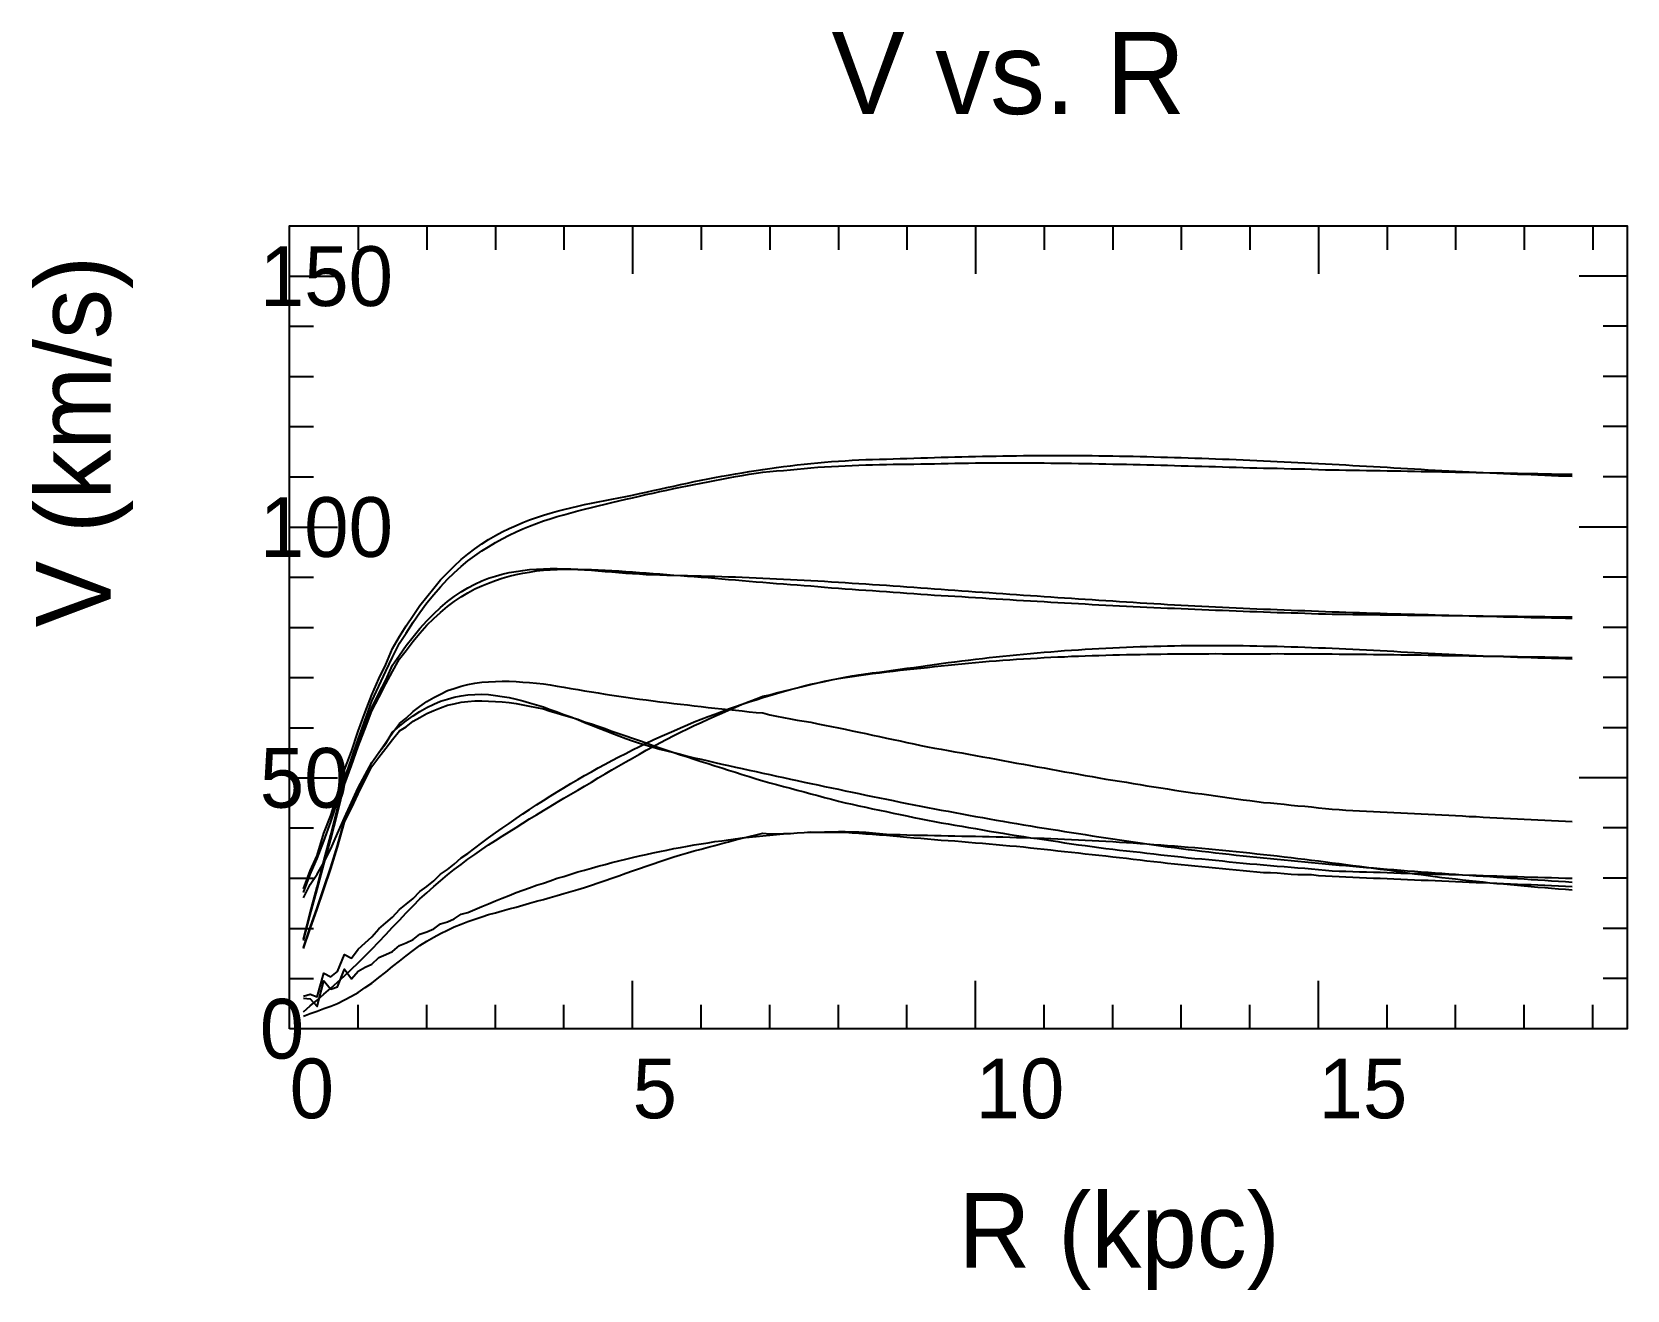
# Model space of a CAD drawing. Extents: x -35 to 179, y -35 to 134.
import ezdxf

# ---------------------------------------------------------------- set-up
doc = ezdxf.new("R2010")
doc.units = 0

msp = doc.modelspace()

# ---------------------------------------------------------------- linework, layer by layer
at = {"color": 0}
for p, q in [((9.19, 107.54), (9.19, 104.34)), ((18.38, 107.54), (18.38, 104.34)), ((27.57, 107.54), (27.57, 104.34)), ((36.76, 107.54), (36.76, 104.34)), ((45.95, 107.54), (45.95, 101.14)), ((55.14, 107.54), (55.14, 104.34)), ((64.33, 107.54), (64.33, 104.34)), ((73.52, 107.54), (73.52, 104.34)), ((82.71, 107.54), (82.71, 104.34)), ((91.9, 107.54), (91.9, 101.14)), ((101.09, 107.54), (101.09, 104.34)), ((110.28, 107.54), (110.28, 104.34)), ((119.47, 107.54), (119.47, 104.34)), ((128.66, 107.54), (128.66, 104.34)), ((137.85, 107.54), (137.85, 101.14)), ((147.04, 107.54), (147.04, 104.34)), ((156.23, 107.54), (156.23, 104.34)), ((165.42, 107.54), (165.42, 104.34)), ((174.61, 107.54), (174.61, 104.34)), ((0, 100.82), (6.4, 100.82)), ((179.2, 100.82), (172.8, 100.82)), ((0, 94.1), (3.2, 94.1)), ((179.2, 94.1), (176, 94.1)), ((0, 87.38), (3.2, 87.38)), ((179.2, 87.38), (176, 87.38)), ((0, 80.66), (3.2, 80.66)), ((179.2, 80.66), (176, 80.66)), ((0, 73.93), (3.2, 73.93)), ((179.2, 73.93), (176, 73.93)), ((0, 67.21), (6.4, 67.21)), ((179.2, 67.21), (172.8, 67.21)), ((0, 60.49), (3.2, 60.49)), ((179.2, 60.49), (176, 60.49)), ((0, 53.77), (3.2, 53.77)), ((179.2, 53.77), (176, 53.77)), ((0, 47.05), (3.2, 47.05)), ((179.2, 47.05), (176, 47.05)), ((0, 40.33), (3.2, 40.33)), ((179.2, 40.33), (176, 40.33)), ((0, 33.61), (6.4, 33.61)), ((179.2, 33.61), (172.8, 33.61)), ((0, 26.89), (3.2, 26.89)), ((179.2, 26.89), (176, 26.89)), ((0, 20.16), (3.2, 20.16)), ((179.2, 20.16), (176, 20.16)), ((0, 13.44), (3.2, 13.44)), ((179.2, 13.44), (176, 13.44)), ((0, 6.72), (3.2, 6.72)), ((179.2, 6.72), (176, 6.72)), ((45.95, 0), (45.95, 6.4)), ((91.9, 0), (91.9, 6.4)), ((137.85, 0), (137.85, 6.4)), ((9.19, 0), (9.19, 3.2)), ((18.38, 0), (18.38, 3.2)), ((27.57, 0), (27.57, 3.2)), ((36.76, 0), (36.76, 3.2)), ((55.14, 0), (55.14, 3.2)), ((64.33, 0), (64.33, 3.2)), ((73.52, 0), (73.52, 3.2)), ((82.71, 0), (82.71, 3.2)), ((101.09, 0), (101.09, 3.2)), ((110.28, 0), (110.28, 3.2)), ((119.47, 0), (119.47, 3.2)), ((128.66, 0), (128.66, 3.2)), ((147.04, 0), (147.04, 3.2)), ((156.23, 0), (156.23, 3.2)), ((165.42, 0), (165.42, 3.2)), ((174.61, 0), (174.61, 3.2))]:
    msp.add_line(p, q, dxfattribs=at)
msp.add_lwpolyline([(0, 0), (0, 107.54), (179.2, 107.54), (179.2, 0)], close=True, dxfattribs=at)
at = {"color": 3}
for points in [[(1.84, 18.74), (2.76, 21.16), (3.68, 23.19), (4.59, 26.2), (5.51, 28.58), (6.43, 31.41), (7.35, 34.68), (8.27, 37.12), (9.19, 39.88), (10.11, 42.39), (11.03, 44.71), (11.95, 46.88), (12.87, 48.8), (13.78, 50.93), (14.7, 52.53), (15.62, 53.96), (16.54, 55.34), (17.46, 56.7), (18.38, 57.88), (19.3, 59.02), (20.22, 60.12), (21.14, 61.07), (22.06, 61.98), (22.97, 62.85), (23.89, 63.57), (24.81, 64.27), (25.73, 64.96), (26.65, 65.53), (27.57, 66.07), (28.49, 66.55), (29.41, 67), (30.33, 67.43), (31.25, 67.81), (32.16, 68.16), (33.08, 68.5), (34, 68.79), (34.92, 69.06), (35.84, 69.33), (36.76, 69.56), (37.68, 69.79), (38.6, 70.02), (39.52, 70.21), (40.43, 70.4), (41.35, 70.59), (42.27, 70.78), (43.19, 70.96), (44.11, 71.14), (45.03, 71.32), (45.95, 71.5), (46.87, 71.69), (47.79, 71.89), (48.71, 72.09), (49.62, 72.29), (50.54, 72.5), (51.46, 72.7), (52.38, 72.9), (53.3, 73.09), (54.22, 73.29), (55.14, 73.48), (56.06, 73.65), (56.98, 73.83), (57.9, 74.01), (58.81, 74.17), (59.73, 74.33), (60.65, 74.49), (61.57, 74.64), (62.49, 74.78), (63.41, 74.92), (64.33, 75.05), (65.25, 75.18), (66.17, 75.3), (67.09, 75.42), (68, 75.52), (68.92, 75.63), (69.84, 75.72), (70.76, 75.81), (71.68, 75.89), (72.6, 75.97), (73.52, 76.04), (74.44, 76.1), (75.36, 76.16), (76.27, 76.2), (77.19, 76.24), (78.11, 76.26), (79.03, 76.28), (79.95, 76.3), (80.87, 76.33), (81.79, 76.37), (82.71, 76.4), (83.63, 76.43), (84.55, 76.46), (85.46, 76.49), (86.38, 76.52), (87.3, 76.55), (88.22, 76.57), (89.14, 76.6), (90.06, 76.62), (90.98, 76.65), (91.9, 76.67), (92.82, 76.69), (93.74, 76.71), (94.65, 76.72), (95.57, 76.74), (96.49, 76.75), (97.41, 76.76), (98.33, 76.77), (99.25, 76.78), (100.17, 76.79), (101.09, 76.79), (102.01, 76.8), (102.93, 76.8), (103.84, 76.8), (104.76, 76.8), (105.68, 76.79), (106.6, 76.78), (107.52, 76.78), (108.44, 76.76), (109.36, 76.75), (110.28, 76.74), (111.2, 76.72), (112.11, 76.71), (113.03, 76.69), (113.95, 76.67), (114.87, 76.64), (115.79, 76.62), (116.71, 76.59), (117.63, 76.57), (118.55, 76.54), (119.47, 76.51), (120.39, 76.48), (121.3, 76.45), (122.22, 76.42), (123.14, 76.39), (124.06, 76.36), (124.98, 76.32), (125.9, 76.29), (126.82, 76.25), (127.74, 76.21), (128.66, 76.17), (129.58, 76.13), (130.49, 76.09), (131.41, 76.05), (132.33, 76.01), (133.25, 75.96), (134.17, 75.92), (135.09, 75.87), (136.01, 75.82), (136.93, 75.78), (137.85, 75.73), (138.77, 75.68), (139.68, 75.63), (140.6, 75.58), (141.52, 75.52), (142.44, 75.47), (143.36, 75.42), (144.28, 75.37), (145.2, 75.31), (146.12, 75.26), (147.04, 75.21), (147.95, 75.15), (148.87, 75.1), (149.79, 75.05), (150.71, 74.99), (151.63, 74.94), (152.55, 74.89), (153.47, 74.83), (154.39, 74.78), (155.31, 74.73), (156.23, 74.69), (157.14, 74.64), (158.06, 74.59), (158.98, 74.55), (159.9, 74.51), (160.82, 74.46), (161.74, 74.42), (162.66, 74.38), (163.58, 74.35), (164.5, 74.31), (165.42, 74.27), (166.33, 74.23), (167.25, 74.2), (168.17, 74.16), (169.09, 74.13), (170.01, 74.09), (170.93, 74.06), (171.85, 74.03)], [(1.84, 18.23), (2.76, 20.65), (3.68, 22.8), (4.59, 25.12), (5.51, 27.72), (6.43, 30.46), (7.35, 33.22), (8.27, 35.89), (9.19, 38.43), (10.11, 40.79), (11.03, 42.99), (11.95, 44.92), (12.87, 46.7), (13.78, 48.69), (14.7, 50.05), (15.62, 51.32), (16.54, 52.52), (17.46, 53.63), (18.38, 54.65), (19.3, 55.59), (20.22, 56.45), (21.14, 57.22), (22.06, 57.92), (22.97, 58.53), (23.89, 59.07), (24.81, 59.55), (25.73, 60.01), (26.65, 60.35), (27.57, 60.64), (28.49, 60.89), (29.41, 61.1), (30.33, 61.27), (31.25, 61.4), (32.16, 61.5), (33.08, 61.58), (34, 61.62), (34.92, 61.64), (35.84, 61.64), (36.76, 61.62), (37.68, 61.59), (38.6, 61.54), (39.52, 61.48), (40.43, 61.41), (41.35, 61.34), (42.27, 61.26), (43.19, 61.19), (44.11, 61.11), (45.03, 61.04), (45.95, 60.98), (46.87, 60.92), (47.79, 60.87), (48.71, 60.84), (49.62, 60.81), (50.54, 60.78), (51.46, 60.76), (52.38, 60.73), (53.3, 60.71), (54.22, 60.69), (55.14, 60.66), (56.06, 60.64), (56.98, 60.61), (57.9, 60.58), (58.81, 60.55), (59.73, 60.52), (60.65, 60.49), (61.57, 60.45), (62.49, 60.41), (63.41, 60.37), (64.33, 60.33), (65.25, 60.29), (66.17, 60.24), (67.09, 60.2), (68, 60.15), (68.92, 60.1), (69.84, 60.05), (70.76, 60), (71.68, 59.94), (72.6, 59.88), (73.52, 59.83), (74.44, 59.77), (75.36, 59.71), (76.27, 59.65), (77.19, 59.59), (78.11, 59.53), (79.03, 59.46), (79.95, 59.4), (80.87, 59.34), (81.79, 59.27), (82.71, 59.21), (83.63, 59.14), (84.55, 59.08), (85.46, 59.01), (86.38, 58.95), (87.3, 58.88), (88.22, 58.81), (89.14, 58.75), (90.06, 58.68), (90.98, 58.62), (91.9, 58.55), (92.82, 58.49), (93.74, 58.42), (94.65, 58.36), (95.57, 58.29), (96.49, 58.23), (97.41, 58.16), (98.33, 58.1), (99.25, 58.04), (100.17, 57.97), (101.09, 57.91), (102.01, 57.85), (102.93, 57.79), (103.84, 57.73), (104.76, 57.67), (105.68, 57.6), (106.6, 57.54), (107.52, 57.48), (108.44, 57.42), (109.36, 57.36), (110.28, 57.3), (111.2, 57.25), (112.11, 57.19), (113.03, 57.13), (113.95, 57.07), (114.87, 57.02), (115.79, 56.96), (116.71, 56.9), (117.63, 56.85), (118.55, 56.8), (119.47, 56.75), (120.39, 56.7), (121.3, 56.65), (122.22, 56.6), (123.14, 56.56), (124.06, 56.51), (124.98, 56.47), (125.9, 56.42), (126.82, 56.38), (127.74, 56.34), (128.66, 56.3), (129.58, 56.26), (130.49, 56.22), (131.41, 56.19), (132.33, 56.15), (133.25, 56.11), (134.17, 56.08), (135.09, 56.04), (136.01, 56.01), (136.93, 55.97), (137.85, 55.94), (138.77, 55.91), (139.68, 55.87), (140.6, 55.84), (141.52, 55.81), (142.44, 55.78), (143.36, 55.75), (144.28, 55.72), (145.2, 55.69), (146.12, 55.66), (147.04, 55.63), (147.95, 55.6), (148.87, 55.58), (149.79, 55.55), (150.71, 55.52), (151.63, 55.49), (152.55, 55.47), (153.47, 55.44), (154.39, 55.42), (155.31, 55.39), (156.23, 55.37), (157.14, 55.34), (158.06, 55.32), (158.98, 55.29), (159.9, 55.27), (160.82, 55.25), (161.74, 55.22), (162.66, 55.2), (163.58, 55.18), (164.5, 55.16), (165.42, 55.13), (166.33, 55.11), (167.25, 55.09), (168.17, 55.07), (169.09, 55.05), (170.01, 55.03), (170.93, 55.01), (171.85, 54.99)], [(1.84, 4.37), (2.76, 4.62), (3.68, 4.26), (4.59, 7.43), (5.51, 6.97), (6.43, 7.66), (7.35, 9.94), (8.27, 9.45), (9.19, 10.67), (10.11, 11.52), (11.03, 12.29), (11.95, 13.4), (12.87, 14.17), (13.78, 14.94), (14.7, 15.97), (15.62, 16.67), (16.54, 17.44), (17.46, 18.39), (18.38, 19.06), (19.3, 19.81), (20.22, 20.7), (21.14, 21.33), (22.06, 22.06), (22.97, 22.9), (23.89, 23.49), (24.81, 24.2), (25.73, 24.88), (26.65, 25.55), (27.57, 26.23), (28.49, 26.87), (29.41, 27.51), (30.33, 28.17), (31.25, 28.77), (32.16, 29.38), (33.08, 30), (34, 30.57), (34.92, 31.15), (35.84, 31.75), (36.76, 32.28), (37.68, 32.83), (38.6, 33.4), (39.52, 33.91), (40.43, 34.42), (41.35, 34.93), (42.27, 35.44), (43.19, 35.93), (44.11, 36.41), (45.03, 36.88), (45.95, 37.34), (46.87, 37.79), (47.79, 38.24), (48.71, 38.68), (49.62, 39.1), (50.54, 39.51), (51.46, 39.92), (52.38, 40.31), (53.3, 40.7), (54.22, 41.09), (55.14, 41.46), (56.06, 41.81), (56.98, 42.16), (57.9, 42.51), (58.81, 42.84), (59.73, 43.16), (60.65, 43.48), (61.57, 43.78), (62.49, 44.08), (63.41, 44.37), (64.33, 44.64), (65.25, 44.91), (66.17, 45.18), (67.09, 45.43), (68, 45.67), (68.92, 45.9), (69.84, 46.13), (70.76, 46.35), (71.68, 46.55), (72.6, 46.74), (73.52, 46.93), (74.44, 47.1), (75.36, 47.27), (76.27, 47.42), (77.19, 47.55), (78.11, 47.67), (79.03, 47.77), (79.95, 47.89), (80.87, 48.02), (81.79, 48.15), (82.71, 48.28), (83.63, 48.41), (84.55, 48.54), (85.46, 48.67), (86.38, 48.8), (87.3, 48.92), (88.22, 49.04), (89.14, 49.16), (90.06, 49.27), (90.98, 49.39), (91.9, 49.5), (92.82, 49.6), (93.74, 49.71), (94.65, 49.81), (95.57, 49.91), (96.49, 50), (97.41, 50.1), (98.33, 50.18), (99.25, 50.27), (100.17, 50.35), (101.09, 50.43), (102.01, 50.51), (102.93, 50.58), (103.84, 50.65), (104.76, 50.72), (105.68, 50.78), (106.6, 50.84), (107.52, 50.89), (108.44, 50.94), (109.36, 50.99), (110.28, 51.04), (111.2, 51.08), (112.11, 51.12), (113.03, 51.16), (113.95, 51.19), (114.87, 51.22), (115.79, 51.25), (116.71, 51.27), (117.63, 51.29), (118.55, 51.31), (119.47, 51.32), (120.39, 51.33), (121.3, 51.34), (122.22, 51.35), (123.14, 51.35), (124.06, 51.35), (124.98, 51.35), (125.9, 51.34), (126.82, 51.33), (127.74, 51.32), (128.66, 51.31), (129.58, 51.29), (130.49, 51.27), (131.41, 51.25), (132.33, 51.23), (133.25, 51.2), (134.17, 51.17), (135.09, 51.14), (136.01, 51.11), (136.93, 51.08), (137.85, 51.04), (138.77, 51.01), (139.68, 50.97), (140.6, 50.93), (141.52, 50.88), (142.44, 50.84), (143.36, 50.8), (144.28, 50.75), (145.2, 50.7), (146.12, 50.66), (147.04, 50.61), (147.95, 50.56), (148.87, 50.51), (149.79, 50.46), (150.71, 50.41), (151.63, 50.36), (152.55, 50.31), (153.47, 50.26), (154.39, 50.21), (155.31, 50.17), (156.23, 50.12), (157.14, 50.08), (158.06, 50.04), (158.98, 50), (159.9, 49.96), (160.82, 49.93), (161.74, 49.89), (162.66, 49.86), (163.58, 49.83), (164.5, 49.79), (165.42, 49.76), (166.33, 49.73), (167.25, 49.7), (168.17, 49.67), (169.09, 49.64), (170.01, 49.62), (170.93, 49.59), (171.85, 49.56)]]:
    msp.add_lwpolyline(points, dxfattribs=at)
at = {"color": 4}
for points in [[(1.84, 12.06), (2.76, 15.54), (3.68, 19.02), (4.59, 22.47), (5.51, 25.99), (6.43, 29.53), (7.35, 33.47), (8.27, 36.14), (9.19, 38.8), (10.11, 41.38), (11.03, 43.88), (11.95, 45.89), (12.87, 47.88), (13.78, 49.77), (14.7, 51.63), (15.62, 53), (16.54, 54.48), (17.46, 55.78), (18.38, 57.04), (19.3, 58.16), (20.22, 59.2), (21.14, 60.21), (22.06, 61.08), (22.97, 61.92), (23.89, 62.66), (24.81, 63.37), (25.73, 64), (26.65, 64.57), (27.57, 65.12), (28.49, 65.63), (29.41, 66.14), (30.33, 66.55), (31.25, 66.95), (32.16, 67.33), (33.08, 67.69), (34, 68.04), (34.92, 68.32), (35.84, 68.6), (36.76, 68.86), (37.68, 69.12), (38.6, 69.37), (39.52, 69.6), (40.43, 69.83), (41.35, 70.06), (42.27, 70.29), (43.19, 70.5), (44.11, 70.71), (45.03, 70.93), (45.95, 71.13), (46.87, 71.34), (47.79, 71.55), (48.71, 71.75), (49.62, 71.95), (50.54, 72.15), (51.46, 72.35), (52.38, 72.55), (53.3, 72.74), (54.22, 72.92), (55.14, 73.1), (56.06, 73.28), (56.98, 73.45), (57.9, 73.62), (58.81, 73.79), (59.73, 73.96), (60.65, 74.12), (61.57, 74.27), (62.49, 74.42), (63.41, 74.58), (64.33, 74.63), (65.25, 74.72), (66.17, 74.8), (67.09, 74.88), (68, 74.98), (68.92, 75.07), (69.84, 75.16), (70.76, 75.21), (71.68, 75.26), (72.6, 75.31), (73.52, 75.37), (74.44, 75.41), (75.36, 75.45), (76.27, 75.49), (77.19, 75.52), (78.11, 75.55), (79.03, 75.57), (79.95, 75.59), (80.87, 75.61), (81.79, 75.63), (82.71, 75.64), (83.63, 75.65), (84.55, 75.66), (85.46, 75.67), (86.38, 75.69), (87.3, 75.71), (88.22, 75.74), (89.14, 75.76), (90.06, 75.77), (90.98, 75.78), (91.9, 75.79), (92.82, 75.8), (93.74, 75.81), (94.65, 75.8), (95.57, 75.8), (96.49, 75.81), (97.41, 75.81), (98.33, 75.81), (99.25, 75.8), (100.17, 75.8), (101.09, 75.79), (102.01, 75.78), (102.93, 75.77), (103.84, 75.76), (104.76, 75.75), (105.68, 75.73), (106.6, 75.71), (107.52, 75.7), (108.44, 75.68), (109.36, 75.66), (110.28, 75.64), (111.2, 75.63), (112.11, 75.61), (113.03, 75.59), (113.95, 75.57), (114.87, 75.55), (115.79, 75.53), (116.71, 75.5), (117.63, 75.48), (118.55, 75.45), (119.47, 75.42), (120.39, 75.4), (121.3, 75.38), (122.22, 75.36), (123.14, 75.33), (124.06, 75.31), (124.98, 75.28), (125.9, 75.25), (126.82, 75.22), (127.74, 75.19), (128.66, 75.16), (129.58, 75.13), (130.49, 75.1), (131.41, 75.09), (132.33, 75.08), (133.25, 75.05), (134.17, 75.02), (135.09, 75), (136.01, 74.99), (136.93, 74.97), (137.85, 74.93), (138.77, 74.89), (139.68, 74.87), (140.6, 74.85), (141.52, 74.84), (142.44, 74.83), (143.36, 74.81), (144.28, 74.8), (145.2, 74.79), (146.12, 74.77), (147.04, 74.76), (147.95, 74.74), (148.87, 74.72), (149.79, 74.71), (150.71, 74.69), (151.63, 74.67), (152.55, 74.65), (153.47, 74.64), (154.39, 74.62), (155.31, 74.6), (156.23, 74.58), (157.14, 74.56), (158.06, 74.55), (158.98, 74.53), (159.9, 74.51), (160.82, 74.49), (161.74, 74.47), (162.66, 74.46), (163.58, 74.44), (164.5, 74.42), (165.42, 74.4), (166.33, 74.39), (167.25, 74.37), (168.17, 74.35), (169.09, 74.33), (170.01, 74.31), (170.93, 74.3), (171.85, 74.28)], [(1.84, 11.84), (2.76, 15.24), (3.68, 18.63), (4.59, 21.99), (5.51, 25.41), (6.43, 28.87), (7.35, 32.71), (8.27, 35.25), (9.19, 37.79), (10.11, 40.22), (11.03, 42.57), (11.95, 44.39), (12.87, 46.19), (13.78, 47.87), (14.7, 49.53), (15.62, 50.68), (16.54, 51.93), (17.46, 53), (18.38, 54.05), (19.3, 54.95), (20.22, 55.78), (21.14, 56.58), (22.06, 57.22), (22.97, 57.87), (23.89, 58.4), (24.81, 58.91), (25.73, 59.33), (26.65, 59.69), (27.57, 60.04), (28.49, 60.35), (29.41, 60.64), (30.33, 60.84), (31.25, 61.02), (32.16, 61.18), (33.08, 61.32), (34, 61.44), (34.92, 61.48), (35.84, 61.53), (36.76, 61.55), (37.68, 61.56), (38.6, 61.57), (39.52, 61.54), (40.43, 61.52), (41.35, 61.48), (42.27, 61.44), (43.19, 61.38), (44.11, 61.32), (45.03, 61.26), (45.95, 61.2), (46.87, 61.13), (47.79, 61.06), (48.71, 60.99), (49.62, 60.92), (50.54, 60.84), (51.46, 60.77), (52.38, 60.71), (53.3, 60.64), (54.22, 60.57), (55.14, 60.5), (56.06, 60.43), (56.98, 60.35), (57.9, 60.27), (58.81, 60.2), (59.73, 60.12), (60.65, 60.04), (61.57, 59.95), (62.49, 59.88), (63.41, 59.81), (64.33, 59.73), (65.25, 59.66), (66.17, 59.59), (67.09, 59.53), (68, 59.46), (68.92, 59.39), (69.84, 59.31), (70.76, 59.24), (71.68, 59.16), (72.6, 59.07), (73.52, 59), (74.44, 58.94), (75.36, 58.87), (76.27, 58.81), (77.19, 58.75), (78.11, 58.69), (79.03, 58.62), (79.95, 58.56), (80.87, 58.5), (81.79, 58.43), (82.71, 58.36), (83.63, 58.29), (84.55, 58.23), (85.46, 58.16), (86.38, 58.1), (87.3, 58.05), (88.22, 58), (89.14, 57.94), (90.06, 57.89), (90.98, 57.83), (91.9, 57.77), (92.82, 57.71), (93.74, 57.65), (94.65, 57.59), (95.57, 57.54), (96.49, 57.48), (97.41, 57.42), (98.33, 57.37), (99.25, 57.31), (100.17, 57.27), (101.09, 57.22), (102.01, 57.16), (102.93, 57.11), (103.84, 57.05), (104.76, 57), (105.68, 56.95), (106.6, 56.9), (107.52, 56.84), (108.44, 56.79), (109.36, 56.74), (110.28, 56.7), (111.2, 56.66), (112.11, 56.62), (113.03, 56.57), (113.95, 56.53), (114.87, 56.49), (115.79, 56.44), (116.71, 56.4), (117.63, 56.36), (118.55, 56.32), (119.47, 56.28), (120.39, 56.23), (121.3, 56.2), (122.22, 56.17), (123.14, 56.13), (124.06, 56.09), (124.98, 56.05), (125.9, 56.02), (126.82, 55.98), (127.74, 55.95), (128.66, 55.91), (129.58, 55.88), (130.49, 55.85), (131.41, 55.81), (132.33, 55.78), (133.25, 55.75), (134.17, 55.73), (135.09, 55.7), (136.01, 55.68), (136.93, 55.64), (137.85, 55.6), (138.77, 55.58), (139.68, 55.55), (140.6, 55.53), (141.52, 55.52), (142.44, 55.51), (143.36, 55.5), (144.28, 55.49), (145.2, 55.48), (146.12, 55.46), (147.04, 55.45), (147.95, 55.44), (148.87, 55.43), (149.79, 55.42), (150.71, 55.41), (151.63, 55.4), (152.55, 55.39), (153.47, 55.38), (154.39, 55.37), (155.31, 55.36), (156.23, 55.35), (157.14, 55.34), (158.06, 55.33), (158.98, 55.31), (159.9, 55.3), (160.82, 55.29), (161.74, 55.28), (162.66, 55.27), (163.58, 55.26), (164.5, 55.25), (165.42, 55.24), (166.33, 55.23), (167.25, 55.22), (168.17, 55.21), (169.09, 55.2), (170.01, 55.19), (170.93, 55.18), (171.85, 55.17)], [(1.84, 2.27), (2.76, 3.05), (3.68, 3.84), (4.59, 4.64), (5.51, 5.43), (6.43, 6.23), (7.35, 7.07), (8.27, 7.96), (9.19, 8.81), (10.11, 9.75), (11.03, 10.66), (11.95, 11.64), (12.87, 12.62), (13.78, 13.6), (14.7, 14.56), (15.62, 15.53), (16.54, 16.46), (17.46, 17.38), (18.38, 18.22), (19.3, 19.06), (20.22, 19.83), (21.14, 20.6), (22.06, 21.35), (22.97, 22.02), (23.89, 22.71), (24.81, 23.36), (25.73, 24), (26.65, 24.62), (27.57, 25.21), (28.49, 25.8), (29.41, 26.39), (30.33, 26.96), (31.25, 27.54), (32.16, 28.11), (33.08, 28.67), (34, 29.23), (34.92, 29.78), (35.84, 30.33), (36.76, 30.88), (37.68, 31.43), (38.6, 31.97), (39.52, 32.51), (40.43, 33.05), (41.35, 33.59), (42.27, 34.14), (43.19, 34.68), (44.11, 35.21), (45.03, 35.75), (45.95, 36.26), (46.87, 36.78), (47.79, 37.3), (48.71, 37.79), (49.62, 38.3), (50.54, 38.79), (51.46, 39.26), (52.38, 39.73), (53.3, 40.17), (54.22, 40.6), (55.14, 41.03), (56.06, 41.45), (56.98, 41.86), (57.9, 42.28), (58.81, 42.68), (59.73, 43.07), (60.65, 43.47), (61.57, 43.83), (62.49, 44.2), (63.41, 44.56), (64.33, 44.74), (65.25, 44.98), (66.17, 45.21), (67.09, 45.43), (68, 45.68), (68.92, 45.92), (69.84, 46.16), (70.76, 46.35), (71.68, 46.53), (72.6, 46.72), (73.52, 46.9), (74.44, 47.05), (75.36, 47.19), (76.27, 47.33), (77.19, 47.45), (78.11, 47.58), (79.03, 47.69), (79.95, 47.8), (80.87, 47.91), (81.79, 48.02), (82.71, 48.12), (83.63, 48.22), (84.55, 48.32), (85.46, 48.41), (86.38, 48.51), (87.3, 48.61), (88.22, 48.71), (89.14, 48.8), (90.06, 48.89), (90.98, 48.97), (91.9, 49.06), (92.82, 49.14), (93.74, 49.22), (94.65, 49.29), (95.57, 49.36), (96.49, 49.43), (97.41, 49.49), (98.33, 49.55), (99.25, 49.61), (100.17, 49.66), (101.09, 49.71), (102.01, 49.76), (102.93, 49.8), (103.84, 49.84), (104.76, 49.89), (105.68, 49.92), (106.6, 49.95), (107.52, 49.99), (108.44, 50.02), (109.36, 50.05), (110.28, 50.07), (111.2, 50.1), (112.11, 50.12), (113.03, 50.14), (113.95, 50.15), (114.87, 50.17), (115.79, 50.18), (116.71, 50.19), (117.63, 50.21), (118.55, 50.21), (119.47, 50.21), (120.39, 50.23), (121.3, 50.23), (122.22, 50.24), (123.14, 50.24), (124.06, 50.25), (124.98, 50.24), (125.9, 50.24), (126.82, 50.24), (127.74, 50.24), (128.66, 50.23), (129.58, 50.22), (130.49, 50.21), (131.41, 50.24), (132.33, 50.25), (133.25, 50.24), (134.17, 50.22), (135.09, 50.23), (136.01, 50.24), (136.93, 50.24), (137.85, 50.22), (138.77, 50.2), (139.68, 50.2), (140.6, 50.19), (141.52, 50.19), (142.44, 50.18), (143.36, 50.17), (144.28, 50.16), (145.2, 50.15), (146.12, 50.14), (147.04, 50.13), (147.95, 50.12), (148.87, 50.11), (149.79, 50.09), (150.71, 50.08), (151.63, 50.07), (152.55, 50.05), (153.47, 50.04), (154.39, 50.02), (155.31, 50.01), (156.23, 49.99), (157.14, 49.98), (158.06, 49.96), (158.98, 49.95), (159.9, 49.93), (160.82, 49.92), (161.74, 49.9), (162.66, 49.89), (163.58, 49.87), (164.5, 49.86), (165.42, 49.84), (166.33, 49.83), (167.25, 49.81), (168.17, 49.8), (169.09, 49.78), (170.01, 49.77), (170.93, 49.75), (171.85, 49.74)]]:
    msp.add_lwpolyline(points, dxfattribs=at)
at = {"color": 1}
msp.add_lwpolyline([(1.84, 10.89), (2.76, 13.54), (3.68, 16.2), (4.59, 18.86), (5.51, 21.65), (6.43, 24.53), (7.35, 27.94), (8.27, 29.87), (9.19, 31.85), (10.11, 33.78), (11.03, 35.68), (11.95, 37), (12.87, 38.36), (13.78, 39.63), (14.7, 40.91), (15.62, 41.61), (16.54, 42.48), (17.46, 43.17), (18.38, 43.84), (19.3, 44.38), (20.22, 44.84), (21.14, 45.3), (22.06, 45.6), (22.97, 45.91), (23.89, 46.11), (24.81, 46.3), (25.73, 46.41), (26.65, 46.47), (27.57, 46.52), (28.49, 46.54), (29.41, 46.58), (30.33, 46.51), (31.25, 46.44), (32.16, 46.36), (33.08, 46.29), (34, 46.21), (34.92, 46.05), (35.84, 45.9), (36.76, 45.75), (37.68, 45.6), (38.6, 45.45), (39.52, 45.28), (40.43, 45.14), (41.35, 44.98), (42.27, 44.84), (43.19, 44.7), (44.11, 44.55), (45.03, 44.41), (45.95, 44.29), (46.87, 44.16), (47.79, 44.04), (48.71, 43.92), (49.62, 43.8), (50.54, 43.69), (51.46, 43.58), (52.38, 43.49), (53.3, 43.37), (54.22, 43.26), (55.14, 43.15), (56.06, 43.04), (56.98, 42.94), (57.9, 42.84), (58.81, 42.75), (59.73, 42.66), (60.65, 42.57), (61.57, 42.47), (62.49, 42.38), (63.41, 42.3), (64.33, 42.05), (65.25, 41.86), (66.17, 41.68), (67.09, 41.5), (68, 41.35), (68.92, 41.21), (69.84, 41.07), (70.76, 40.86), (71.68, 40.67), (72.6, 40.47), (73.52, 40.3), (74.44, 40.11), (75.36, 39.91), (76.27, 39.73), (77.19, 39.54), (78.11, 39.34), (79.03, 39.14), (79.95, 38.94), (80.87, 38.75), (81.79, 38.56), (82.71, 38.35), (83.63, 38.15), (84.55, 37.96), (85.46, 37.77), (86.38, 37.59), (87.3, 37.43), (88.22, 37.27), (89.14, 37.11), (90.06, 36.94), (90.98, 36.77), (91.9, 36.6), (92.82, 36.43), (93.74, 36.27), (94.65, 36.09), (95.57, 35.92), (96.49, 35.75), (97.41, 35.59), (98.33, 35.43), (99.25, 35.26), (100.17, 35.1), (101.09, 34.93), (102.01, 34.76), (102.93, 34.6), (103.84, 34.43), (104.76, 34.26), (105.68, 34.09), (106.6, 33.93), (107.52, 33.77), (108.44, 33.61), (109.36, 33.45), (110.28, 33.3), (111.2, 33.15), (112.11, 33.01), (113.03, 32.86), (113.95, 32.72), (114.87, 32.56), (115.79, 32.41), (116.71, 32.27), (117.63, 32.12), (118.55, 31.97), (119.47, 31.83), (120.39, 31.69), (121.3, 31.57), (122.22, 31.45), (123.14, 31.32), (124.06, 31.19), (124.98, 31.06), (125.9, 30.93), (126.82, 30.8), (127.74, 30.68), (128.66, 30.56), (129.58, 30.44), (130.49, 30.31), (131.41, 30.25), (132.33, 30.17), (133.25, 30.06), (134.17, 29.96), (135.09, 29.88), (136.01, 29.82), (136.93, 29.73), (137.85, 29.6), (138.77, 29.49), (139.68, 29.41), (140.6, 29.35), (141.52, 29.3), (142.44, 29.25), (143.36, 29.21), (144.28, 29.16), (145.2, 29.11), (146.12, 29.07), (147.04, 29.02), (147.95, 28.97), (148.87, 28.92), (149.79, 28.88), (150.71, 28.83), (151.63, 28.78), (152.55, 28.74), (153.47, 28.69), (154.39, 28.64), (155.31, 28.59), (156.23, 28.55), (157.14, 28.5), (158.06, 28.45), (158.98, 28.41), (159.9, 28.36), (160.82, 28.31), (161.74, 28.26), (162.66, 28.22), (163.58, 28.17), (164.5, 28.12), (165.42, 28.08), (166.33, 28.03), (167.25, 27.98), (168.17, 27.93), (169.09, 27.89), (170.01, 27.84), (170.93, 27.79), (171.85, 27.75)], dxfattribs=at)
at = {"color": 2}
for points in [[(1.84, 10.89), (2.76, 13.54), (3.68, 16.2), (4.59, 18.86), (5.51, 21.65), (6.43, 24.53), (7.35, 27.94), (8.27, 29.87), (9.19, 31.85), (10.11, 33.78), (11.03, 35.68), (11.95, 37), (12.87, 38.36), (13.78, 39.63), (14.7, 40.91), (15.62, 41.61), (16.54, 42.48), (17.46, 43.17), (18.38, 43.84), (19.3, 44.38), (20.22, 44.84), (21.14, 45.3), (22.06, 45.6), (22.97, 45.91), (23.89, 46.11), (24.81, 46.3), (25.73, 46.41), (26.65, 46.47), (27.57, 46.52), (28.49, 46.54), (29.41, 46.58), (30.33, 46.51), (31.25, 46.44), (32.16, 46.36), (33.08, 46.29), (34, 46.21), (34.92, 46.05), (35.84, 45.9), (36.76, 45.75), (37.68, 45.6), (38.6, 45.45), (39.52, 45.28), (40.43, 45.14), (41.35, 44.98), (42.27, 44.84), (43.19, 44.7), (44.11, 44.55), (45.03, 44.41), (45.95, 44.29), (46.87, 44.16), (47.79, 44.04), (48.71, 43.92), (49.62, 43.8), (50.54, 43.69), (51.46, 43.58), (52.38, 43.49), (53.3, 43.37), (54.22, 43.26), (55.14, 43.15), (56.06, 43.04), (56.98, 42.94), (57.9, 42.84), (58.81, 42.75), (59.73, 42.66), (60.65, 42.57), (61.57, 42.47), (62.49, 42.38), (63.41, 42.3), (64.33, 42.05), (65.25, 41.86), (66.17, 41.68), (67.09, 41.5), (68, 41.35), (68.92, 41.21), (69.84, 41.07), (70.76, 40.86), (71.68, 40.67), (72.6, 40.47), (73.52, 40.3), (74.44, 40.11), (75.36, 39.91), (76.27, 39.73), (77.19, 39.54), (78.11, 39.34), (79.03, 39.14), (79.95, 38.94), (80.87, 38.75), (81.79, 38.56), (82.71, 38.35), (83.63, 38.15), (84.55, 37.96), (85.46, 37.77), (86.38, 37.59), (87.3, 37.43), (88.22, 37.27), (89.14, 37.11), (90.06, 36.94), (90.98, 36.77), (91.9, 36.6), (92.82, 36.43), (93.74, 36.27), (94.65, 36.09), (95.57, 35.92), (96.49, 35.75), (97.41, 35.59), (98.33, 35.43), (99.25, 35.26), (100.17, 35.1), (101.09, 34.93), (102.01, 34.76), (102.93, 34.6), (103.84, 34.43), (104.76, 34.26), (105.68, 34.09), (106.6, 33.93), (107.52, 33.77), (108.44, 33.61), (109.36, 33.45), (110.28, 33.3), (111.2, 33.15), (112.11, 33.01), (113.03, 32.86), (113.95, 32.72), (114.87, 32.56), (115.79, 32.41), (116.71, 32.27), (117.63, 32.12), (118.55, 31.97), (119.47, 31.83), (120.39, 31.69), (121.3, 31.57), (122.22, 31.45), (123.14, 31.32), (124.06, 31.19), (124.98, 31.06), (125.9, 30.93), (126.82, 30.8), (127.74, 30.68), (128.66, 30.56), (129.58, 30.44), (130.49, 30.31), (131.41, 30.25), (132.33, 30.17), (133.25, 30.06), (134.17, 29.96), (135.09, 29.88), (136.01, 29.82), (136.93, 29.73), (137.85, 29.6), (138.77, 29.49), (139.68, 29.41), (140.6, 29.35), (141.52, 29.3), (142.44, 29.25), (143.36, 29.21), (144.28, 29.16), (145.2, 29.11), (146.12, 29.07), (147.04, 29.02), (147.95, 28.97), (148.87, 28.92), (149.79, 28.88), (150.71, 28.83), (151.63, 28.78), (152.55, 28.74), (153.47, 28.69), (154.39, 28.64), (155.31, 28.59), (156.23, 28.55), (157.14, 28.5), (158.06, 28.45), (158.98, 28.41), (159.9, 28.36), (160.82, 28.31), (161.74, 28.26), (162.66, 28.22), (163.58, 28.17), (164.5, 28.12), (165.42, 28.08), (166.33, 28.03), (167.25, 27.98), (168.17, 27.93), (169.09, 27.89), (170.01, 27.84), (170.93, 27.79), (171.85, 27.75)], [(1.84, 17.54), (2.76, 19.33), (3.68, 20.72), (4.59, 22.28), (5.51, 24.12), (6.43, 26.17), (7.35, 28.27), (8.27, 30.32), (9.19, 32.25), (10.11, 34.03), (11.03, 35.66), (11.95, 37.01), (12.87, 38.22), (13.78, 39.75), (14.7, 40.53), (15.62, 41.25), (16.54, 41.91), (17.46, 42.5), (18.38, 43.02), (19.3, 43.48), (20.22, 43.86), (21.14, 44.17), (22.06, 44.42), (22.97, 44.6), (23.89, 44.71), (24.81, 44.76), (25.73, 44.84), (26.65, 44.77), (27.57, 44.66), (28.49, 44.52), (29.41, 44.35), (30.33, 44.15), (31.25, 43.92), (32.16, 43.67), (33.08, 43.39), (34, 43.1), (34.92, 42.78), (35.84, 42.45), (36.76, 42.11), (37.68, 41.77), (38.6, 41.41), (39.52, 41.04), (40.43, 40.67), (41.35, 40.3), (42.27, 39.94), (43.19, 39.58), (44.11, 39.23), (45.03, 38.89), (45.95, 38.57), (46.87, 38.26), (47.79, 37.98), (48.71, 37.71), (49.62, 37.47), (50.54, 37.22), (51.46, 36.99), (52.38, 36.76), (53.3, 36.53), (54.22, 36.31), (55.14, 36.1), (56.06, 35.88), (56.98, 35.67), (57.9, 35.46), (58.81, 35.26), (59.73, 35.05), (60.65, 34.84), (61.57, 34.64), (62.49, 34.44), (63.41, 34.24), (64.33, 34.04), (65.25, 33.84), (66.17, 33.64), (67.09, 33.44), (68, 33.24), (68.92, 33.04), (69.84, 32.85), (70.76, 32.65), (71.68, 32.45), (72.6, 32.26), (73.52, 32.07), (74.44, 31.87), (75.36, 31.68), (76.27, 31.49), (77.19, 31.3), (78.11, 31.11), (79.03, 30.93), (79.95, 30.74), (80.87, 30.56), (81.79, 30.37), (82.71, 30.19), (83.63, 30.01), (84.55, 29.83), (85.46, 29.65), (86.38, 29.47), (87.3, 29.3), (88.22, 29.13), (89.14, 28.95), (90.06, 28.78), (90.98, 28.62), (91.9, 28.45), (92.82, 28.28), (93.74, 28.12), (94.65, 27.96), (95.57, 27.8), (96.49, 27.64), (97.41, 27.48), (98.33, 27.33), (99.25, 27.17), (100.17, 27.02), (101.09, 26.87), (102.01, 26.72), (102.93, 26.58), (103.84, 26.43), (104.76, 26.29), (105.68, 26.14), (106.6, 26), (107.52, 25.86), (108.44, 25.72), (109.36, 25.58), (110.28, 25.44), (111.2, 25.3), (112.11, 25.17), (113.03, 25.03), (113.95, 24.9), (114.87, 24.77), (115.79, 24.64), (116.71, 24.51), (117.63, 24.38), (118.55, 24.26), (119.47, 24.14), (120.39, 24.02), (121.3, 23.91), (122.22, 23.8), (123.14, 23.69), (124.06, 23.58), (124.98, 23.47), (125.9, 23.37), (126.82, 23.27), (127.74, 23.17), (128.66, 23.07), (129.58, 22.98), (130.49, 22.88), (131.41, 22.79), (132.33, 22.7), (133.25, 22.61), (134.17, 22.52), (135.09, 22.43), (136.01, 22.35), (136.93, 22.26), (137.85, 22.18), (138.77, 22.09), (139.68, 22.01), (140.6, 21.93), (141.52, 21.85), (142.44, 21.77), (143.36, 21.69), (144.28, 21.61), (145.2, 21.54), (146.12, 21.46), (147.04, 21.39), (147.95, 21.31), (148.87, 21.24), (149.79, 21.17), (150.71, 21.1), (151.63, 21.03), (152.55, 20.96), (153.47, 20.89), (154.39, 20.82), (155.31, 20.75), (156.23, 20.69), (157.14, 20.62), (158.06, 20.56), (158.98, 20.49), (159.9, 20.43), (160.82, 20.37), (161.74, 20.3), (162.66, 20.24), (163.58, 20.18), (164.5, 20.12), (165.42, 20.06), (166.33, 20), (167.25, 19.94), (168.17, 19.88), (169.09, 19.82), (170.01, 19.76), (170.93, 19.71), (171.85, 19.65)], [(1.84, 4.09), (2.76, 4.01), (3.68, 2.99), (4.59, 6.4), (5.51, 5.32), (6.43, 5.6), (7.35, 7.97), (8.27, 6.69), (9.19, 7.73), (10.11, 8.25), (11.03, 8.63), (11.95, 9.54), (12.87, 9.94), (13.78, 10.36), (14.7, 11.17), (15.62, 11.51), (16.54, 11.94), (17.46, 12.67), (18.38, 12.97), (19.3, 13.39), (20.22, 14.06), (21.14, 14.32), (22.06, 14.74), (22.97, 15.35), (23.89, 15.57), (24.81, 15.99), (25.73, 16.37), (26.65, 16.74), (27.57, 17.15), (28.49, 17.5), (29.41, 17.84), (30.33, 18.23), (31.25, 18.54), (32.16, 18.86), (33.08, 19.23), (34, 19.51), (34.92, 19.81), (35.84, 20.16), (36.76, 20.41), (37.68, 20.69), (38.6, 21.02), (39.52, 21.25), (40.43, 21.51), (41.35, 21.76), (42.27, 22.01), (43.19, 22.26), (44.11, 22.49), (45.03, 22.71), (45.95, 22.94), (46.87, 23.15), (47.79, 23.35), (48.71, 23.57), (49.62, 23.75), (50.54, 23.93), (51.46, 24.13), (52.38, 24.29), (53.3, 24.46), (54.22, 24.63), (55.14, 24.77), (56.06, 24.92), (56.98, 25.06), (57.9, 25.19), (58.81, 25.32), (59.73, 25.44), (60.65, 25.55), (61.57, 25.66), (62.49, 25.76), (63.41, 25.85), (64.33, 25.94), (65.25, 26.02), (66.17, 26.09), (67.09, 26.16), (68, 26.22), (68.92, 26.27), (69.84, 26.32), (70.76, 26.35), (71.68, 26.37), (72.6, 26.39), (73.52, 26.4), (74.44, 26.4), (75.36, 26.38), (76.27, 26.36), (77.19, 26.31), (78.11, 26.22), (79.03, 26.14), (79.95, 26.08), (80.87, 26.03), (81.79, 26), (82.71, 25.97), (83.63, 25.95), (84.55, 25.93), (85.46, 25.91), (86.38, 25.89), (87.3, 25.87), (88.22, 25.85), (89.14, 25.83), (90.06, 25.81), (90.98, 25.8), (91.9, 25.78), (92.82, 25.76), (93.74, 25.73), (94.65, 25.71), (95.57, 25.69), (96.49, 25.66), (97.41, 25.63), (98.33, 25.61), (99.25, 25.58), (100.17, 25.54), (101.09, 25.51), (102.01, 25.48), (102.93, 25.44), (103.84, 25.4), (104.76, 25.36), (105.68, 25.31), (106.6, 25.27), (107.52, 25.22), (108.44, 25.17), (109.36, 25.12), (110.28, 25.07), (111.2, 25.01), (112.11, 24.95), (113.03, 24.89), (113.95, 24.83), (114.87, 24.77), (115.79, 24.7), (116.71, 24.63), (117.63, 24.56), (118.55, 24.49), (119.47, 24.41), (120.39, 24.34), (121.3, 24.26), (122.22, 24.17), (123.14, 24.09), (124.06, 24), (124.98, 23.92), (125.9, 23.83), (126.82, 23.73), (127.74, 23.64), (128.66, 23.54), (129.58, 23.45), (130.49, 23.35), (131.41, 23.24), (132.33, 23.14), (133.25, 23.03), (134.17, 22.93), (135.09, 22.82), (136.01, 22.71), (136.93, 22.59), (137.85, 22.48), (138.77, 22.36), (139.68, 22.24), (140.6, 22.13), (141.52, 22.01), (142.44, 21.88), (143.36, 21.76), (144.28, 21.64), (145.2, 21.52), (146.12, 21.39), (147.04, 21.27), (147.95, 21.14), (148.87, 21.02), (149.79, 20.89), (150.71, 20.77), (151.63, 20.64), (152.55, 20.52), (153.47, 20.4), (154.39, 20.28), (155.31, 20.17), (156.23, 20.06), (157.14, 19.95), (158.06, 19.85), (158.98, 19.75), (159.9, 19.66), (160.82, 19.56), (161.74, 19.47), (162.66, 19.39), (163.58, 19.3), (164.5, 19.22), (165.42, 19.14), (166.33, 19.06), (167.25, 18.98), (168.17, 18.9), (169.09, 18.82), (170.01, 18.75), (170.93, 18.68), (171.85, 18.61)]]:
    msp.add_lwpolyline(points, dxfattribs=at)
at = {"color": 5}
msp.add_lwpolyline([(1.84, 10.76), (2.76, 13.39), (3.68, 16.03), (4.59, 18.66), (5.51, 21.43), (6.43, 24.3), (7.35, 27.67), (8.27, 29.55), (9.19, 31.48), (10.11, 33.33), (11.03, 35.15), (11.95, 36.36), (12.87, 37.6), (13.78, 38.75), (14.7, 39.9), (15.62, 40.45), (16.54, 41.18), (17.46, 41.71), (18.38, 42.25), (19.3, 42.65), (20.22, 42.99), (21.14, 43.33), (22.06, 43.51), (22.97, 43.73), (23.89, 43.82), (24.81, 43.91), (25.73, 43.92), (26.65, 43.88), (27.57, 43.85), (28.49, 43.78), (29.41, 43.72), (30.33, 43.56), (31.25, 43.39), (32.16, 43.21), (33.08, 43.02), (34, 42.84), (34.92, 42.55), (35.84, 42.29), (36.76, 42.01), (37.68, 41.73), (38.6, 41.45), (39.52, 41.13), (40.43, 40.83), (41.35, 40.52), (42.27, 40.2), (43.19, 39.88), (44.11, 39.56), (45.03, 39.23), (45.95, 38.92), (46.87, 38.6), (47.79, 38.28), (48.71, 37.96), (49.62, 37.64), (50.54, 37.32), (51.46, 37.01), (52.38, 36.71), (53.3, 36.41), (54.22, 36.12), (55.14, 35.82), (56.06, 35.53), (56.98, 35.23), (57.9, 34.93), (58.81, 34.64), (59.73, 34.35), (60.65, 34.06), (61.57, 33.77), (62.49, 33.49), (63.41, 33.23), (64.33, 32.96), (65.25, 32.71), (66.17, 32.46), (67.09, 32.21), (68, 31.97), (68.92, 31.72), (69.84, 31.48), (70.76, 31.23), (71.68, 30.98), (72.6, 30.73), (73.52, 30.5), (74.44, 30.28), (75.36, 30.06), (76.27, 29.87), (77.19, 29.67), (78.11, 29.47), (79.03, 29.27), (79.95, 29.08), (80.87, 28.89), (81.79, 28.7), (82.71, 28.5), (83.63, 28.3), (84.55, 28.11), (85.46, 27.92), (86.38, 27.75), (87.3, 27.59), (88.22, 27.44), (89.14, 27.28), (90.06, 27.13), (90.98, 26.96), (91.9, 26.8), (92.82, 26.64), (93.74, 26.48), (94.65, 26.33), (95.57, 26.18), (96.49, 26.02), (97.41, 25.88), (98.33, 25.74), (99.25, 25.59), (100.17, 25.47), (101.09, 25.34), (102.01, 25.2), (102.93, 25.06), (103.84, 24.92), (104.76, 24.79), (105.68, 24.65), (106.6, 24.53), (107.52, 24.4), (108.44, 24.28), (109.36, 24.15), (110.28, 24.04), (111.2, 23.94), (112.11, 23.84), (113.03, 23.74), (113.95, 23.64), (114.87, 23.53), (115.79, 23.42), (116.71, 23.31), (117.63, 23.21), (118.55, 23.11), (119.47, 23.01), (120.39, 22.91), (121.3, 22.82), (122.22, 22.74), (123.14, 22.65), (124.06, 22.56), (124.98, 22.47), (125.9, 22.37), (126.82, 22.28), (127.74, 22.19), (128.66, 22.11), (129.58, 22.03), (130.49, 21.94), (131.41, 21.86), (132.33, 21.78), (133.25, 21.71), (134.17, 21.64), (135.09, 21.57), (136.01, 21.5), (136.93, 21.41), (137.85, 21.32), (138.77, 21.24), (139.68, 21.17), (140.6, 21.12), (141.52, 21.09), (142.44, 21.06), (143.36, 21.03), (144.28, 21.01), (145.2, 20.98), (146.12, 20.95), (147.04, 20.92), (147.95, 20.89), (148.87, 20.86), (149.79, 20.84), (150.71, 20.81), (151.63, 20.78), (152.55, 20.75), (153.47, 20.72), (154.39, 20.69), (155.31, 20.66), (156.23, 20.64), (157.14, 20.61), (158.06, 20.58), (158.98, 20.55), (159.9, 20.52), (160.82, 20.49), (161.74, 20.46), (162.66, 20.44), (163.58, 20.41), (164.5, 20.38), (165.42, 20.35), (166.33, 20.32), (167.25, 20.29), (168.17, 20.26), (169.09, 20.24), (170.01, 20.21), (170.93, 20.18), (171.85, 20.15)], dxfattribs=at)
at = {"color": 6}
msp.add_lwpolyline([(1.84, 1.68), (2.76, 2.02), (3.68, 2.36), (4.59, 2.7), (5.51, 3.04), (6.43, 3.38), (7.35, 3.85), (8.27, 4.35), (9.19, 4.84), (10.11, 5.5), (11.03, 6.1), (11.95, 6.85), (12.87, 7.59), (13.78, 8.32), (14.7, 9.05), (15.62, 9.77), (16.54, 10.46), (17.46, 11.15), (18.38, 11.71), (19.3, 12.26), (20.22, 12.75), (21.14, 13.2), (22.06, 13.66), (22.97, 14), (23.89, 14.36), (24.81, 14.68), (25.73, 15), (26.65, 15.28), (27.57, 15.54), (28.49, 15.8), (29.41, 16.05), (30.33, 16.3), (31.25, 16.56), (32.16, 16.82), (33.08, 17.07), (34, 17.33), (34.92, 17.59), (35.84, 17.85), (36.76, 18.12), (37.68, 18.39), (38.6, 18.66), (39.52, 18.94), (40.43, 19.24), (41.35, 19.54), (42.27, 19.86), (43.19, 20.18), (44.11, 20.5), (45.03, 20.82), (45.95, 21.14), (46.87, 21.46), (47.79, 21.78), (48.71, 22.09), (49.62, 22.41), (50.54, 22.72), (51.46, 23.01), (52.38, 23.31), (53.3, 23.55), (54.22, 23.81), (55.14, 24.06), (56.06, 24.3), (56.98, 24.55), (57.9, 24.8), (58.81, 25.05), (59.73, 25.29), (60.65, 25.54), (61.57, 25.75), (62.49, 25.96), (63.41, 26.18), (64.33, 26.11), (65.25, 26.13), (66.17, 26.15), (67.09, 26.17), (68, 26.23), (68.92, 26.3), (69.84, 26.37), (70.76, 26.34), (71.68, 26.34), (72.6, 26.34), (73.52, 26.34), (74.44, 26.31), (75.36, 26.25), (76.27, 26.2), (77.19, 26.13), (78.11, 26.06), (79.03, 25.98), (79.95, 25.91), (80.87, 25.83), (81.79, 25.75), (82.71, 25.67), (83.63, 25.59), (84.55, 25.51), (85.46, 25.43), (86.38, 25.36), (87.3, 25.28), (88.22, 25.22), (89.14, 25.15), (90.06, 25.07), (90.98, 25), (91.9, 24.92), (92.82, 24.85), (93.74, 24.78), (94.65, 24.69), (95.57, 24.6), (96.49, 24.52), (97.41, 24.44), (98.33, 24.35), (99.25, 24.25), (100.17, 24.15), (101.09, 24.05), (102.01, 23.95), (102.93, 23.85), (103.84, 23.75), (104.76, 23.65), (105.68, 23.55), (106.6, 23.44), (107.52, 23.34), (108.44, 23.24), (109.36, 23.14), (110.28, 23.04), (111.2, 22.93), (112.11, 22.83), (113.03, 22.72), (113.95, 22.62), (114.87, 22.51), (115.79, 22.41), (116.71, 22.31), (117.63, 22.2), (118.55, 22.1), (119.47, 21.99), (120.39, 21.9), (121.3, 21.81), (122.22, 21.72), (123.14, 21.64), (124.06, 21.55), (124.98, 21.45), (125.9, 21.36), (126.82, 21.27), (127.74, 21.18), (128.66, 21.09), (129.58, 21.01), (130.49, 20.92), (131.41, 20.91), (132.33, 20.88), (133.25, 20.8), (134.17, 20.72), (135.09, 20.68), (136.01, 20.66), (136.93, 20.64), (137.85, 20.54), (138.77, 20.46), (139.68, 20.42), (140.6, 20.38), (141.52, 20.34), (142.44, 20.3), (143.36, 20.26), (144.28, 20.23), (145.2, 20.19), (146.12, 20.15), (147.04, 20.11), (147.95, 20.07), (148.87, 20.03), (149.79, 19.99), (150.71, 19.96), (151.63, 19.92), (152.55, 19.88), (153.47, 19.84), (154.39, 19.8), (155.31, 19.76), (156.23, 19.73), (157.14, 19.69), (158.06, 19.65), (158.98, 19.61), (159.9, 19.57), (160.82, 19.53), (161.74, 19.5), (162.66, 19.46), (163.58, 19.42), (164.5, 19.38), (165.42, 19.34), (166.33, 19.3), (167.25, 19.27), (168.17, 19.23), (169.09, 19.19), (170.01, 19.15), (170.93, 19.11), (171.85, 19.07)], dxfattribs=at)

# ---------------------------------------------------------------- texts
at = {"color": 0}
for s, height, p in [('V vs. R', 11, (72.6, 122.54)), ('150', 8, (-4, 96.82)), ('100', 8, (-4, 63.21)), ('50', 8, (-4, 29.61)), ('0', 8, (-4, -4)), ('0', 8, (0, -12)), ('5', 8, (45.95, -12)), ('10', 8, (91.9, -12)), ('15', 8, (137.85, -12)), ('R (kpc)', 10, (89.6, -32))]:
    msp.add_text(s, height=height, dxfattribs=at).set_placement(p)
msp.add_text('V (km/s)', height=10, rotation=90, dxfattribs=at).set_placement((-24, 53.77))

doc.saveas('drawing.dxf')
